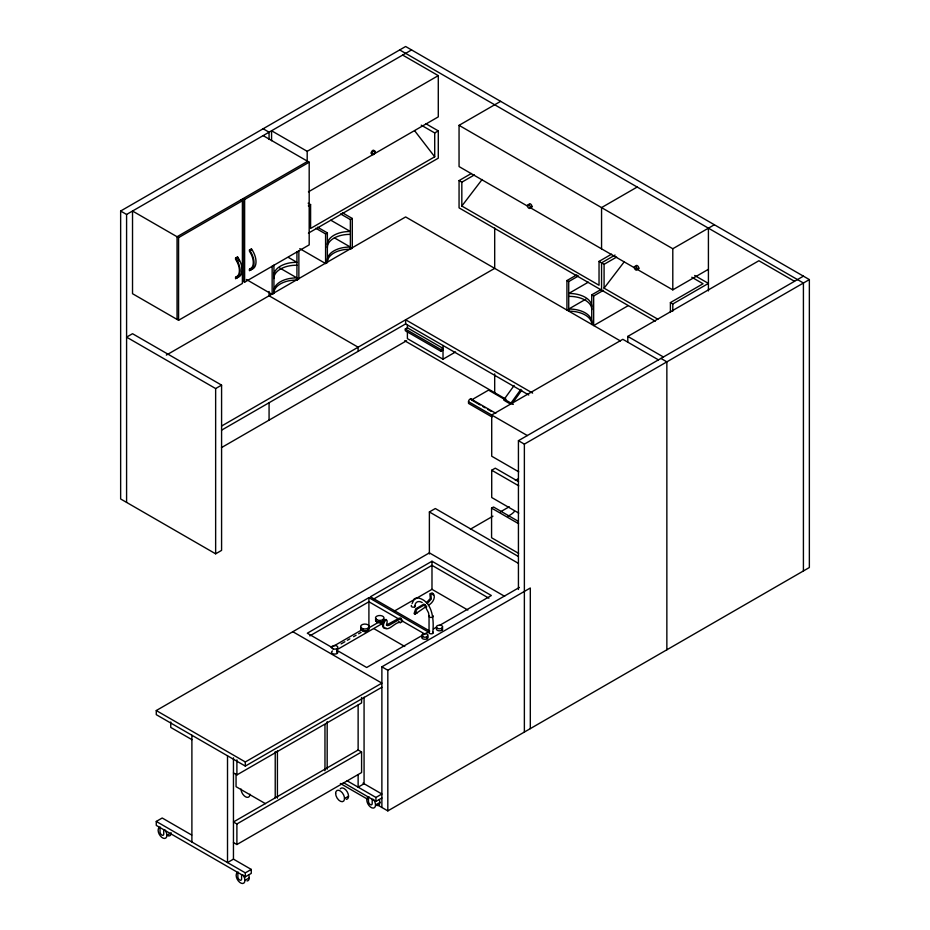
<?xml version="1.0" encoding="UTF-8"?>
<svg xmlns="http://www.w3.org/2000/svg" width="930" height="930" viewBox="0 0 930 930"><rect width="100%" height="100%" fill="white"/><g stroke="black" fill="none" stroke-linecap="round" stroke-linejoin="round"><path stroke-width="1.4" d="M412.095 603.582L414.269 598.815L417.024 597.723C433.043 600.176 434.298 620.88 432.624 633.47M423.975 604.047L415.71 608.848L414.094 613.567L415.106 614.149L416.163 610.301L417.593 608.708L424.987 604.628M363.095 630.238L362.944 630.877M366.525 631.307L364.886 631.877L363.095 631.098M377.94 621.67L377.778 622.31M378.092 622.74L381.207 622.961L381.521 621.67M503.595 400.098L514.127 385.497M510.338 403.992L520.87 389.379M512 403.771L521.718 390.298M415.106 614.149L426.161 606.511M611.603 254.157L599.036 261.4L599.036 285.254L461.826 206.042L482.124 179.49M657.894 319.234L604.082 288.172L624.379 261.621M361.328 627.599L361.142 629.738L365.537 631.04L367.85 630.354L368.826 628.285M376.173 619.02L375.987 621.17L377.824 622.228L382.695 621.786L383.672 619.706M367.85 630.354L366.374 631.528L366.827 630.459M381.207 622.961L382.695 621.786L382.765 619.717M426.428 602.687L430.288 598.467L429.893 593.759L432.194 592.91L433.38 595.246M427.44 603.268L431.311 599.06L430.904 594.351L433.206 593.503C436.263 597.223 432.462 603.303 428.556 605.116M221.584 385.125L215.644 388.554L126.585 337.137L132.525 333.707L221.584 385.125L221.584 550.386L215.644 553.815L120.644 498.968L120.644 211.029L405.631 46.5L809.356 279.593L809.356 567.521L387.822 810.89L376.848 804.566M120.644 211.029L126.585 214.458L411.572 49.929M271.572 140.709L271.572 130.758L307.191 151.323L438.286 75.632L438.286 116.878L308.435 191.836M307.667 161.332L177.049 236.743L177.049 319.409M178.572 237.615L242.393 200.775L242.393 283.441L178.572 320.292L132.525 293.706L132.525 211.029L178.572 237.615L178.572 320.292M244.625 199.485L309.19 162.204L309.19 244.881L244.625 282.162L243.102 281.279L243.102 198.602L244.625 199.485L244.625 282.162M308.33 205.914L310.597 204.6L310.597 228.455L434.717 156.798L434.717 132.944L421.244 125.166M434.717 132.944L438.286 130.886L438.286 158.17L308.435 233.128M527.81 206.274L459.06 166.575L459.06 125.341L500.619 101.347M235.569 258.029L237.522 256.889A15.485 8.94 60 0 1 237.522 277.466L235.569 278.593L235.569 277.326A13.938 8.045 60 0 0 235.569 259.331L235.569 258.029A15.485 8.94 60 0 1 235.569 278.593M249.473 249.996L251.437 248.868A15.485 8.94 60 0 1 251.437 269.433L249.473 270.56L249.473 269.293A13.938 8.045 60 0 0 249.473 251.298L249.473 249.996A15.485 8.94 60 0 1 249.473 270.56M235.569 277.326L237.522 276.198L237.522 277.466M249.473 269.293L251.437 268.166L251.437 269.433M315.758 228.234L325.581 233.907L327.372 232.872L327.372 262.504L325.581 263.539L299.786 248.647M340.578 213.935L350.377 219.585L352.296 218.48L352.296 248.112L350.377 249.228A22.401 12.939 0 0 0 327.372 262.504M655.301 321.164L459.06 207.867L459.06 180.583L471.347 173.492M459.06 180.583L461.826 182.187L474.381 174.933M166.342 355.097L405.631 216.946L620.415 340.95M246.357 279.488L272.153 294.392L273.932 293.357A22.401 12.939 0 0 1 296.937 280.07L298.867 278.965L298.867 250.74M531.937 206.506L530.379 207.402A2.104 1.209 60 0 0 531.925 206.355A2.104 1.209 60 0 0 530.193 203.81A2.104 1.209 60 0 0 529.019 205.263M221.584 426.045L494.69 268.363L494.69 228.059M637.178 187.035L601.559 207.599L601.559 248.845L672.797 289.869L708.416 269.305M221.584 430.16L405.631 323.907L528.775 394.994M405.294 329.011L407.398 327.802L443.017 348.366L440.913 349.575L405.294 329.011L405.294 330.731L440.913 351.296L443.017 350.075M221.468 447.621L406.561 340.752M566.94 310.178L566.94 280.546L576.763 274.873M566.94 280.546L568.73 281.569L578.518 275.919M615.067 255.053L601.559 262.853L601.559 290.137M599.036 261.4L604.082 264.318L616.637 257.064M407.398 332.115L407.398 338.636L443.017 359.201L455.561 351.959M588.318 282.174L568.73 293.485A22.401 12.939 0 0 1 591.736 306.761M568.73 281.569L568.73 311.201A22.401 12.939 0 0 1 591.736 324.489L591.736 294.856L601.524 289.195M637.248 269.107L638.805 268.212M459.06 125.341L672.797 248.74L714.356 224.746M585.865 299.146L568.73 309.051A22.401 12.939 0 0 1 591.736 322.326M591.736 294.856L593.654 295.961L603.489 290.288M628.052 305.738L593.654 325.605L593.654 295.961M492.028 416.977L468.511 403.399L468.511 401.69A2.104 1.209 -60 0 1 469.999 399.121A2.104 1.209 -60 0 1 471.487 399.97L488.552 390.123L513.302 404.411M670.402 312.422L670.402 302.599L703.057 283.755L691.792 277.245M670.402 302.599L672.797 303.982L708.416 283.418L694.675 275.478M627.797 342.112L627.797 336.416L758.892 260.737L794.511 281.302M518.428 589.469L518.428 440.692L803.415 276.163M518.428 440.692L524.369 444.122L809.356 279.593M518.742 513.116L491.714 497.515L491.714 470.231L495.283 468.174L518.556 481.601M429.381 553.989L429.381 511.953L435.31 508.524L518.103 556.326M515.348 480.45L517.859 478.997M518.603 553.35L491.575 537.749L491.575 508.106L493.505 507.001L517.987 521.137M381.881 687.247L245.322 766.088L156.275 714.67L156.275 710.543L429.381 552.873L504.641 596.316M470.394 529.193L492.947 516.173M500.456 511.837L509.233 506.769M336.986 650.349L366.676 667.496L428.277 631.935L368.908 597.653L307.307 633.214L332.045 647.501M439.82 625.262L491.354 595.514L431.985 561.232L370.384 596.793L429.753 631.075M309.818 635.888L368.908 601.768L398.586 618.903M372.907 599.466L431.985 565.347L488.878 598.199M331.196 647.536L362.619 629.389M394.274 611.115L431.985 589.341L467.86 610.057M341.089 643.909L344.844 641.746M347.343 640.293L349.843 638.852M353.598 636.69L356.097 635.237M358.608 633.795L361.107 632.354M369.861 627.297L377.371 622.961M336.544 649.965L384.102 622.507M400.47 622.6L402.702 621.31L401.086 618.462L389.263 625.204L387.496 625.623L386.508 624.925C389.345 615.23 381.742 622.205 383.799 627.285C388.147 632.493 394.32 622.67 399.505 622.391L400.47 622.6L398.493 621.81M433.531 628.901L436.042 627.448M381.881 807.473L381.881 666.822L519.37 587.446M381.881 666.822L387.822 670.251L530.309 587.993L530.309 728.632M156.275 710.543L245.322 761.961L381.881 683.132L292.822 631.714M227.513 755.799L227.513 862.575L233.453 859.146L251.263 869.422L251.263 873.398L245.322 876.816L156.275 825.398L156.275 821.434L162.204 818.005L191.685 835.035M233.453 772.935L236.894 774.923L361.584 702.941L361.584 697.465M166.9 835.326L171.236 832.827A6.196 3.581 60 0 1 167.993 835.838M361.584 751.986L358.131 749.999L233.453 821.981L236.894 823.968L361.584 751.986L361.584 772.551L236.894 844.533L233.453 842.545M344.53 798.533L348.541 796.22M156.275 821.434L245.322 872.852L251.263 869.422M347.076 780.782L375.941 797.44L381.881 794.011L363.014 783.118M343.356 782.595L375.941 801.404L381.881 797.987M244.927 880.385L249.275 877.874M375.546 804.973L379.893 802.462M386.322 628.203C380.649 630.075 381.812 618.834 386.206 619.485M386.485 625.041L399.202 618.159L400.632 618.09L401.004 619.008M399.691 49.929L803.415 283.011L803.415 570.95M402.655 55.068L438.286 75.632M425.998 123.795L438.286 130.886M530.309 207.716L601.559 248.845M375.197 151.857L374.22 151.288A2.104 1.209 -60 0 0 372.732 150.439A2.104 1.209 -60 0 0 371.256 153.008A2.104 1.209 -60 0 0 372.732 153.857M371.256 153.008L372.221 153.566M627.797 336.416L663.415 356.992M263.144 128.77L269.072 132.2L269.072 139.43M660.928 358.422L666.856 361.851L666.856 649.791M658.428 359.864L622.809 339.299L491.714 414.989L491.714 456.223L518.742 471.824M263.144 135.617L309.19 162.204M342.473 212.807L352.296 218.48M308.156 203.193L310.597 204.6M330.778 220.189L350.377 231.5A22.401 12.939 0 0 0 327.372 244.776M317.572 227.211L327.372 232.872M334.451 237.871L350.377 247.066A22.401 12.939 0 0 0 327.372 260.342M240.87 199.892L242.393 200.775M532.611 393.099L405.631 319.781L405.631 323.907M288.37 257.401L296.937 262.341A22.401 12.939 0 0 0 273.932 275.629M279.802 268.014L296.937 277.919A22.401 12.939 0 0 0 273.932 291.195M404.69 340.752L506.001 399.237M504.723 400.749L509.21 403.341M471.045 399.017L495.795 413.304M471.487 399.97L480.147 404.98M482.624 406.398L485.088 407.828M487.564 409.258L491.284 411.409M468.511 401.69L527.345 435.554M491.714 470.231L518.742 485.832M491.575 508.106L518.603 523.706M429.381 511.953L518.428 563.371M416.326 612.277L417.338 612.858M401.063 620.333L424.568 633.911M401.69 620.729L402.702 621.31M373.848 628.622L404.771 646.478M340.368 783.502L368.048 799.475M191.952 739.664L170.748 727.434L170.748 721.982M265.434 803.648L236.057 786.687L236.057 773.713M414.699 130.816L434.717 156.798M425.022 606.058L428.544 612.847L429.032 616.253M708.416 228.176L708.416 290.916M672.797 248.74L672.797 289.869M672.797 303.982L672.797 311.166M604.082 264.318L604.082 288.172M524.369 444.122L524.369 732.061M494.69 373.883L494.69 392.704M461.826 182.187L461.826 206.042M443.017 345.483L443.017 359.201M441.773 628.262L441.773 630.296M440.913 349.575L440.913 351.296M431.985 561.232L431.985 589.341M429.044 616.311L429.044 632.609M427.137 636.701L427.137 638.747A3.15 1.814 0 0 1 422.685 638.747A3.15 1.814 0 0 1 422.685 636.178M407.398 324.919L407.398 327.802M387.822 670.251L387.822 810.89M375.941 797.44L375.941 801.404M372.198 799.242L372.198 803.532A2.627 1.511 60 0 1 370.338 804.601A2.627 1.511 60 0 1 368.489 801.393L368.489 797.103M368.908 597.653L368.908 625.762M367.92 628.285L367.92 630.319M364.072 697.163L364.072 783.734L358.131 787.164L358.131 774.713M358.131 351.319L358.131 347.204L269.072 295.787L269.072 291.45M358.131 705.045L358.131 749.999M350.377 219.585L350.377 249.228M336.939 648.605L336.939 653.534A3.15 1.814 0 0 1 332.487 653.534A3.15 1.814 0 0 1 332.487 650.965M327.174 721.645L327.174 769.215M325.581 233.907L325.581 263.539M324.965 724.621L324.965 770.749M307.191 151.323L307.191 161.274M296.937 251.763L296.937 280.07M277.419 750.638L277.419 798.196M275.222 751.638L275.222 797.766M273.932 265.05L273.932 293.357M272.153 266.166L272.153 294.392M269.072 402.748L269.072 420.127M251.437 248.868L251.437 250.17M245.322 761.961L245.322 766.088M245.322 872.852L245.322 876.816M241.579 874.653L241.579 878.943A2.627 1.511 60 0 1 239.719 880.013A2.627 1.511 60 0 1 237.871 876.804L237.871 872.514M237.522 256.889L237.522 258.203A13.938 8.045 60 0 1 239.324 261.342M236.894 759.845L236.894 774.923M236.894 823.968L236.894 844.533M233.453 757.857L233.453 859.146M215.644 388.554L215.644 553.815M191.894 735.235L191.894 841.999M163.727 829.711L163.727 833.989A2.627 1.511 60 0 1 161.878 835.07A2.627 1.511 60 0 1 160.018 831.85L160.018 827.572M126.585 214.458L126.585 502.398M635.829 266.492A2.104 1.209 60 0 1 637.19 265.573A2.104 1.209 60 0 1 638.782 267.898A2.104 1.209 60 0 1 637.701 269.223M432.95 615.648A2.104 1.209 0 0 1 431.404 617.462A2.104 1.209 0 0 1 429.102 615.939M432.962 632.005A2.104 1.209 0 0 1 431.415 633.818A2.104 1.209 0 0 1 429.114 632.295M415.35 605.663A2.104 1.209 0 0 1 413.048 607.174A2.104 1.209 0 0 1 411.502 605.372M414.803 606.837A10.497 6.057 60 0 1 422.22 602.547M425.068 604.837A10.497 6.057 60 0 1 426.742 606.93M442.273 628.11A3.15 1.814 0 0 1 439.96 630.819A3.15 1.814 0 0 1 436.507 628.54M427.137 636.178A3.15 1.814 0 0 1 427.137 638.747M336.939 650.965A3.15 1.814 0 0 1 336.939 653.534M383.439 618.764A4.266 2.465 0 0 1 379.742 622.461A4.266 2.465 0 0 1 376.046 618.764M368.606 627.343A4.266 2.465 0 0 1 364.909 631.04A4.266 2.465 0 0 1 361.212 627.343M164.715 829.676A6.196 3.581 60 0 1 165.877 837.988A6.196 3.581 60 0 1 159.158 834.117A6.196 3.581 60 0 1 160.32 827.142M242.742 874.735A6.196 3.581 60 0 1 243.904 883.047A6.196 3.581 60 0 1 237.185 879.164A6.196 3.581 60 0 1 238.359 872.201M248.682 875.002A6.196 3.581 60 0 1 247.078 880.989M373.36 799.323A6.196 3.581 60 0 1 374.523 807.635A6.196 3.581 60 0 1 367.803 803.753A6.196 3.581 60 0 1 368.966 796.789M379.3 799.591A6.196 3.581 60 0 1 376.638 805.473M249.949 794.197A6.301 3.639 60 0 1 245.497 796.766A6.301 3.639 60 0 1 241.033 789.047M340.241 788.849A6.301 3.639 60 0 1 347.239 791.825A6.301 3.639 60 0 1 346.32 799.382M273.932 278.523A22.401 12.939 0 0 1 296.937 265.236M327.372 247.671A22.401 12.939 0 0 1 350.377 234.383M568.73 296.368A22.401 12.939 0 0 1 591.736 309.655M514.406 511.454A22.401 12.939 0 0 1 508.013 516.115M374.093 154.148A2.104 1.209 -60 0 0 374.755 150.893A2.104 1.209 -60 0 0 372.279 153.09A2.104 1.209 -60 0 0 374.093 154.148M527.415 205.693A2.104 1.209 60 0 0 529.647 208.46A2.104 1.209 60 0 0 529.647 205.495A2.104 1.209 60 0 0 527.415 205.693M634.283 267.387A2.104 1.209 60 0 0 636.504 270.153A2.104 1.209 60 0 0 636.504 267.189A2.104 1.209 60 0 0 634.283 267.387M437.321 628.262A3.15 1.814 0 0 0 442.587 627.436A3.15 1.814 0 0 0 438.728 625.216A3.15 1.814 0 0 0 437.321 628.262M422.685 636.701A3.15 1.814 0 0 0 427.951 635.888A3.15 1.814 0 0 0 424.092 633.667A3.15 1.814 0 0 0 422.685 636.701M333.138 648.896A3.15 1.814 0 0 0 337.857 647.315A3.15 1.814 0 0 0 333.138 645.746A3.15 1.814 0 0 0 333.138 648.896M376.731 619.717A4.266 2.465 0 0 0 383.869 618.613A4.266 2.465 0 0 0 378.638 615.59A4.266 2.465 0 0 0 376.731 619.717M362.77 628.668A4.266 2.465 0 0 0 369.175 626.541A4.266 2.465 0 0 0 362.77 624.402A4.266 2.465 0 0 0 362.77 628.668M335.625 793.395A6.301 3.639 60 0 0 342.31 801.695A6.301 3.639 60 0 0 342.31 792.79A6.301 3.639 60 0 0 335.625 793.395"/></g></svg>
